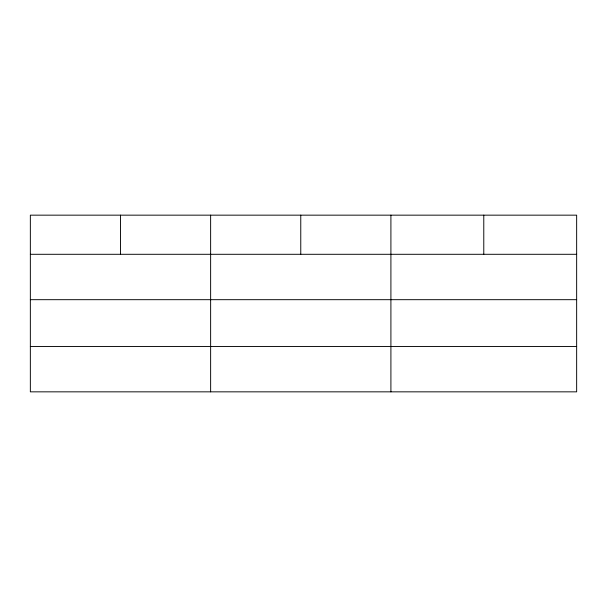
<?xml version="1.0" encoding="UTF-8"?>
<svg xmlns="http://www.w3.org/2000/svg" width="607" height="607" viewBox="0 0 607 607"><rect width="100%" height="100%" fill="white"/><g stroke="black" fill="none" stroke-linecap="round" stroke-linejoin="round"><path stroke-width="0.91" d="M576.65 299.683L576.65 215.159L30.35 215.159L30.35 391.841L576.65 391.841L576.65 299.683L30.35 299.683M30.35 254.295L576.65 254.295M30.35 346.453L576.65 346.453M483.779 215.159L483.779 254.295M390.908 215.159L390.908 391.841M300.769 215.159L300.769 254.295M210.629 215.159L210.629 391.841M120.49 215.159L120.49 254.295"/></g></svg>
